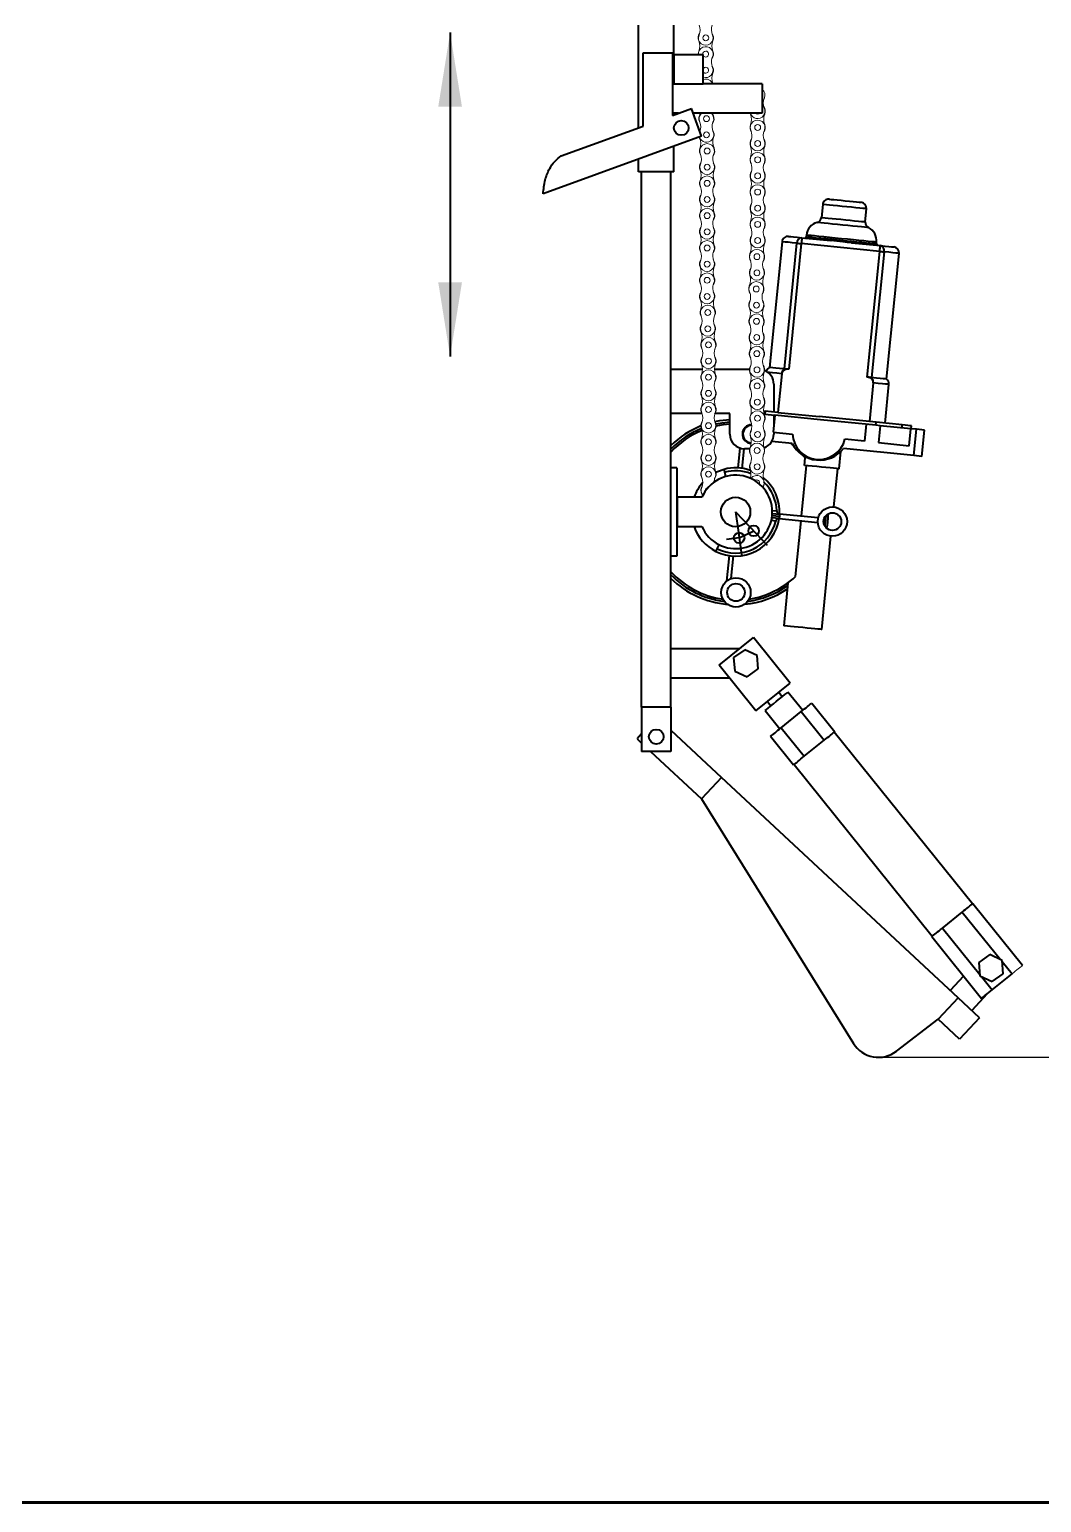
# Model space of a CAD drawing. Header units: millimetres. Extents: x 1065 to 3947, y -2666 to -625.
# Drawn here: x 1678 to 1990.6, y -2665.6 to -2210.7 of the extents above; entities that cross this region are included whole.
import ezdxf

# ---------------------------------------------------------------- set-up
doc = ezdxf.new("R2010")
doc.units = ezdxf.units.MM
doc.header["$PDSIZE"] = -1
doc.linetypes.add('CENTERX2', pattern=[20.32, 12.7, -2.54, 2.54, -2.54])
doc.layers.add('net dam', color=7, linetype='Continuous', lineweight=35)
doc.styles.get("Standard").update_dxf_attribs({"font": 'times_0.ttf'})
doc.dimstyles.new('ISO-25', dxfattribs={"dimtxt": 2.5, "dimasz": 2.5, "dimexe": 1.25, "dimexo": 0.625, "dimtad": 1, "dimtxsty": 'Standard', "dimcen": 2.5, "dimadec": 0, "dimazin": 0, "dimtfac": 1, "dimtmove": 0, "dimatfit": 3, "dimfxl": 1, "dimarcsym": 0})

# ---------------------------------------------------------------- blocks, each defined once
blk = doc.blocks.new('*D18')
at = {"color": 0, "lineweight": -2}
for p, q in [((1961.18, -1978.52), (2162.52, -1978.52)), ((2161.52, -1981.82), (2161.52, -2250)), ((2161.52, -2524.78), (2161.52, -2256.61)), ((1940.51, -2528.08), (2162.52, -2528.08))]:
    blk.add_line(p, q, dxfattribs=at)
at = {"color": 0}
for points in [[(2160.97, -1981.82), (2162.07, -1981.82), (2161.52, -1978.52)], [(2160.97, -2524.78), (2162.07, -2524.78), (2161.52, -2528.08)]]:
    blk.add_solid(points, dxfattribs=at)
at = {"layer": 'Defpoints', "color": 0}
for p in [(1960.18, -1978.52), (1939.51, -2528.08), (2161.52, -2528.08)]:
    blk.add_point(p, dxfattribs=at)
at = {"color": 0, "lineweight": 15, "insert": (2161.52, -2253.3), "char_height": 3.5, "attachment_point": 5}
blk.add_mtext('1514', dxfattribs=at)

msp = doc.modelspace()

# ---------------------------------------------------------------- linework, layer by layer
at = {"color": 7, "linetype": 'Continuous', "lineweight": 40}
for p, q in [((1866.1865, -2241.0207), (1866.1865, -2209.2975)), ((1877.0765, -2218.3725), (1877.0765, -2209.2975)), ((1807.9577, -2211.6415), (1807.9577, -2311.6415)), ((1867.5477, -2240.5252), (1867.5477, -2217.8377)), ((1867.5477, -2217.8377), (1876.6227, -2217.8377)), ((1876.6227, -2217.8377), (1876.6227, -2237.2222)), ((1877.0765, -2218.3725), (1877.0765, -2227.4475)), ((1877.0765, -2218.3725), (1886.1515, -2218.3725)), ((1886.1515, -2227.4475), (1886.1515, -2218.3725)), ((1877.0765, -2227.4475), (1886.1515, -2227.4475)), ((1904.3015, -2227.4475), (1886.1515, -2227.4475)), ((1904.3015, -2227.4475), (1904.3015, -2236.5225)), ((1876.6227, -2237.2222), (1882.5428, -2235.0674)), ((1878.5452, -2236.5225), (1877.0765, -2236.5225)), ((1877.0765, -2237.057), (1877.0765, -2236.5225)), ((1885.6466, -2243.5951), (1882.5428, -2235.0674)), ((1904.3015, -2236.5225), (1883.0724, -2236.5225)), ((1842.2829, -2249.7208), (1867.5477, -2240.5252)), ((1885.6466, -2243.5951), (1836.6927, -2261.4129)), ((1877.0765, -2254.6725), (1877.0765, -2246.7144)), ((1866.1865, -2254.6725), (1866.1865, -2250.6781)), ((1877.0765, -2254.6725), (1866.1865, -2254.6725)), ((1867.094, -2420.0194), (1867.094, -2254.6725)), ((1876.169, -2420.0194), (1876.169, -2254.6725)), ((1923.0358, -2264.6839), (1922.6368, -2268.6903)), ((1936.1823, -2270.0394), (1936.5813, -2266.033)), ((1917.9851, -2274.1898), (1917.9379, -2274.664)), ((1910.4887, -2276.202), (1906.6212, -2315.0324)), ((1911.2202, -2315.4905), (1915.0878, -2276.6601)), ((1916.4339, -2276.7942), (1912.5664, -2315.6246)), ((1940.6648, -2279.2076), (1916.4339, -2276.7942)), ((1916.6138, -2274.9881), (1925.5686, -2275.88)), ((1931.8899, -2276.5096), (1940.8447, -2277.4015)), ((1936.7973, -2318.038), (1940.6648, -2279.2076)), ((1942.011, -2279.3417), (1938.1434, -2318.172)), ((1939.6106, -2276.8226), (1939.6578, -2276.3485)), ((1942.7425, -2318.6301), (1946.61, -2279.7998)), ((1885.8834, -2315.6569), (1876.169, -2315.6569)), ((1900.3936, -2315.6569), (1889.6354, -2315.6569)), ((1907.9315, -2320.1944), (1907.9315, -2328.8428)), ((1910.3914, -2316.9875), (1909.198, -2328.9689)), ((1938.6607, -2319.8032), (1937.4674, -2331.7846)), ((1942.2964, -2332.2656), (1943.4897, -2320.2842)), ((1885.7434, -2329.2694), (1876.169, -2329.2694)), ((1894.319, -2329.2694), (1889.7754, -2329.2694)), ((1894.319, -2335.6219), (1894.319, -2329.2694)), ((1905.2723, -2328.5779), (1905.1823, -2329.4809)), ((1905.1823, -2329.4809), (1908.2377, -2329.7853)), ((1909.1972, -2328.9689), (1905.2723, -2328.5779)), ((1909.198, -2328.9689), (1921.9784, -2330.2418)), ((1908.2377, -2329.7853), (1907.7155, -2335.0284)), ((1907.9315, -2329.7547), (1907.9315, -2332.8595)), ((1922.34, -2331.1898), (1908.2377, -2329.7853)), ((1939.5875, -2331.9957), (1921.9784, -2330.2418)), ((1939.4976, -2332.8988), (1922.34, -2331.1898)), ((1936.4423, -2332.5945), (1935.92, -2337.8376)), ((1939.4976, -2332.8988), (1939.5875, -2331.9957)), ((1940.8373, -2333.0322), (1939.4976, -2332.8988)), ((1947.6264, -2332.7964), (1939.5875, -2331.9957)), ((1940.8373, -2333.0322), (1940.3151, -2338.2753)), ((1950.2209, -2333.9668), (1940.8373, -2333.0322)), ((1947.5365, -2333.6995), (1947.6264, -2332.7964)), ((1949.6986, -2339.2099), (1950.2209, -2333.9668)), ((1950.3337, -2333.9781), (1950.4236, -2333.075)), ((1951.9619, -2334.1402), (1950.3337, -2333.9781)), ((1913.5912, -2338.5264), (1907.3173, -2337.9015)), ((1907.7155, -2335.0284), (1913.7305, -2335.6275)), ((1907.9315, -2335.0499), (1907.9315, -2335.6219)), ((1935.92, -2337.8376), (1929.905, -2337.2385)), ((1940.3151, -2338.2753), (1949.6986, -2339.2099)), ((1951.1524, -2342.2675), (1951.9619, -2334.1402)), ((1951.203, -2342.2726), (1952.0125, -2334.1453)), ((1952.0125, -2334.1453), (1951.9619, -2334.1402)), ((1954.4656, -2334.3896), (1952.0125, -2334.1453)), ((1953.6561, -2342.5169), (1954.4656, -2334.3896)), ((1897.4172, -2339.9251), (1896.8042, -2346.0795)), ((1898.1587, -2346.2144), (1898.7619, -2340.1584)), ((1900.4759, -2340.1594), (1898.8565, -2340.1594)), ((1917.3797, -2345.2876), (1917.6129, -2342.9465)), ((1928.1249, -2346.3579), (1928.6588, -2340.9973)), ((1951.1524, -2342.2675), (1929.4698, -2340.1079)), ((1951.203, -2342.2726), (1951.1524, -2342.2675)), ((1953.6561, -2342.5169), (1951.203, -2342.2726)), ((1877.984, -2346.0629), (1876.169, -2346.0629)), ((1877.984, -2346.0629), (1877.984, -2373.288)), ((1892.7945, -2347.4172), (1892.5559, -2346.5416)), ((1893.1523, -2348.7306), (1892.7945, -2347.4172)), ((1916.4929, -2361.0193), (1918.0531, -2345.3547)), ((1926.4954, -2358.1395), (1927.6734, -2346.3129)), ((1885.7373, -2355.138), (1878.1351, -2355.138)), ((1878.1351, -2355.138), (1878.1351, -2364.213)), ((1907.4219, -2360.7998), (1909.6795, -2361.0246)), ((1907.469, -2360.1204), (1909.73, -2360.3457)), ((1921.6491, -2361.5328), (1909.73, -2360.3457)), ((1878.1351, -2364.213), (1885.7373, -2364.213)), ((1909.5951, -2361.7002), (1907.3341, -2361.475)), ((1909.5951, -2361.7002), (1921.5142, -2362.8873)), ((1914.6377, -2379.6458), (1916.358, -2362.3738)), ((1890.4422, -2371.0342), (1891.052, -2369.8172)), ((1922.7265, -2395.9796), (1925.596, -2367.1699)), ((1877.984, -2373.288), (1876.169, -2373.288)), ((1890.0356, -2371.8455), (1890.4422, -2371.0342)), ((1894.1093, -2373.1366), (1893.3183, -2381.0775)), ((1894.7687, -2380.2504), (1895.4638, -2373.2715)), ((1912.3051, -2381.5774), (1910.9871, -2394.8104)), ((1876.169, -2401.8694), (1897.3655, -2401.8694)), ((1891.0335, -2406.9594), (1901.6431, -2398.4308)), ((1898.9614, -2402.2309), (1895.5252, -2404.6313)), ((1902.7583, -2404.0065), (1898.9614, -2402.2309)), ((1913.0146, -2412.5769), (1901.6431, -2398.4308)), ((1895.5252, -2404.6313), (1895.8859, -2408.8073)), ((1903.119, -2408.1825), (1902.7583, -2404.0065)), ((1876.169, -2410.9444), (1894.2369, -2410.9444)), ((1902.405, -2421.1055), (1891.0335, -2406.9594)), ((1895.8859, -2408.8073), (1899.6828, -2410.5829)), ((1899.6828, -2410.5829), (1903.119, -2408.1825)), ((1902.405, -2421.1055), (1913.0146, -2412.5769)), ((1910.5466, -2416.7491), (1909.478, -2415.4198)), ((1916.8634, -2420.9861), (1912.3148, -2415.3276)), ((1876.169, -2420.0194), (1867.094, -2420.0194)), ((1867.094, -2420.0194), (1867.094, -2433.6319)), ((1876.169, -2420.0194), (1876.169, -2433.6319)), ((1905.9415, -2418.2626), (1907.01, -2419.5919)), ((1919.6926, -2418.7118), (1926.7998, -2427.5531)), ((1905.2418, -2421.0133), (1909.7903, -2426.6718)), ((1910.2438, -2426.3072), (1916.4099, -2421.3505)), ((1916.4099, -2421.3505), (1923.5171, -2430.1919)), ((1867.094, -2428.2537), (1865.6898, -2429.7615)), ((1876.169, -2427.1196), (1891.7981, -2441.6743)), ((1906.9611, -2428.9461), (1914.0683, -2437.7874)), ((1910.2438, -2426.3072), (1917.3509, -2435.1486)), ((1969.2659, -2480.7432), (1926.623, -2427.6952)), ((1865.6898, -2429.7615), (1867.094, -2431.0692)), ((1876.169, -2433.6319), (1867.094, -2433.6319)), ((1869.8459, -2433.6319), (1885.6134, -2448.3156)), ((1917.3509, -2435.1486), (1923.5171, -2430.1919)), ((1914.2451, -2437.6452), (1956.888, -2490.6932)), ((1891.7981, -2441.6743), (1885.6134, -2448.3156)), ((1964.8512, -2509.7058), (1891.7981, -2441.6743)), ((1885.6134, -2448.3156), (1932.5535, -2523.8286)), ((1959.9938, -2488.1966), (1966.16, -2483.2399)), ((1966.16, -2483.2399), (1977.9877, -2497.9536)), ((1969.4427, -2480.6011), (1984.7941, -2499.6983)), ((1959.9938, -2488.1966), (1971.5458, -2502.5672)), ((1956.7112, -2490.8354), (1972.0626, -2509.9326)), ((1974.6562, -2496.3956), (1971.22, -2498.796)), ((1978.4531, -2498.1713), (1974.6562, -2496.3956)), ((1971.22, -2498.796), (1971.5807, -2502.972)), ((1975.3453, -2507.2939), (1981.5114, -2502.3372)), ((1975.3776, -2504.7477), (1978.8138, -2502.3473)), ((1978.8138, -2502.3473), (1978.4531, -2498.1713)), ((1978.4881, -2498.5761), (1981.5114, -2502.3372)), ((1966.5201, -2503.0377), (1962.4193, -2507.4411)), ((1971.5807, -2502.972), (1975.3776, -2504.7477)), ((1972.0461, -2503.1897), (1975.3453, -2507.2939)), ((1964.8512, -2509.7058), (1958.6665, -2516.347)), ((1971.4924, -2515.8905), (1964.8512, -2509.7058)), ((1973.8016, -2508.5348), (1969.0605, -2513.6258)), ((1971.4924, -2515.8905), (1965.3077, -2522.5317)), ((1945.7875, -2526.2356), (1958.6665, -2516.347)), ((1965.3077, -2522.5317), (1958.6665, -2516.347))]:
    msp.add_line(p, q, dxfattribs=at)
at = {"color": 7, "linetype": 'Continuous', "lineweight": 20}
for p, q in [((1889.1462, -2227.4475), (1889.1104, -2227.3532)), ((1900.7544, -2236.8006), (1900.6618, -2236.5225)), ((1885.2167, -2241.8268), (1885.0803, -2242.0393)), ((1884.8699, -2243.8778), (1884.9824, -2244.1791))]:
    msp.add_line(p, q, dxfattribs=at)
at = {"color": 7, "linetype": 'CENTERX2', "lineweight": 40}
for p, q in [((1896.134, -2359.6754), (1897.0019, -2366.0665)), ((1896.134, -2359.6754), (1900.5927, -2364.3358)), ((1897.2217, -2367.6852), (1901.722, -2365.5161)), ((1900.5927, -2364.3358), (1905.9355, -2369.9202)), ((1897.2217, -2367.6852), (1893.3543, -2368.2103)), ((1897.0019, -2366.0665), (1897.9265, -2372.8752))]:
    msp.add_line(p, q, dxfattribs=at)
at = {"color": 8, "linetype": 'Continuous', "lineweight": 40}
for p, q in [((1907.4681, -2359.2083), (1908.8347, -2359.3445)), ((1908.5199, -2362.5051), (1907.1533, -2362.369))]:
    msp.add_line(p, q, dxfattribs=at)
at = {"color": 7, "linetype": 'Continuous', "lineweight": 20, "flags": 128}
for points in [[(1884.7342, -2217.3707), (1884.5629, -2218.2709), (1884.5658, -2218.3725)], [(1886.4731, -2227.4475), (1886.575, -2227.3976), (1886.9223, -2227.3285)], [(1886.9223, -2227.3285), (1887.2696, -2227.3976), (1887.3715, -2227.4475)], [(1889.2808, -2237.2403), (1889.1285, -2236.8563), (1889.0292, -2236.5225)], [(1905.1823, -2329.4809), (1905.0062, -2329.4634), (1904.9287, -2329.4557)], [(1902.065, -2350.0057), (1902.2682, -2349.8765), (1902.6125, -2349.7935)], [(1904.5871, -2352.1107), (1904.605, -2352.0277), (1904.7101, -2351.6485)], [(1885.7313, -2354.2056), (1885.9252, -2354.5704), (1885.9629, -2354.6526)], [(1981.5114, -2502.3372), (1982.0322, -2501.9185), (1982.5278, -2501.5202), (1982.9947, -2501.1448), (1983.4298, -2500.7951), (1983.8299, -2500.4734), (1984.1923, -2500.1821), (1984.5145, -2499.9231), (1984.7941, -2499.6983)]]:
    msp.add_lwpolyline(points, dxfattribs=at)
at = {"color": 8, "linetype": 'Continuous', "lineweight": 40, "flags": 128}
for points in [[(1936.5813, -2266.033), (1936.4921, -2266.0241), (1936.1003, -2265.9851), (1935.4143, -2265.9168), (1934.4662, -2265.8224), (1933.3003, -2265.7062), (1931.9711, -2265.5738), (1930.5408, -2265.4314), (1929.0763, -2265.2855), (1927.646, -2265.1431), (1926.3169, -2265.0107), (1925.151, -2264.8945), (1924.2029, -2264.8001), (1923.5169, -2264.7318), (1923.1251, -2264.6928), (1923.0358, -2264.6839)], [(1929.2415, -2271.0518), (1927.6445, -2270.8927), (1926.1128, -2270.7401), (1924.7092, -2270.6004), (1923.4912, -2270.4791), (1922.5086, -2270.3812), (1921.8016, -2270.3108), (1921.3992, -2270.2707), (1921.3077, -2270.2616)], [(1922.6368, -2268.6903), (1922.726, -2268.6992), (1923.1178, -2268.7382), (1923.8038, -2268.8065), (1924.7519, -2268.9009), (1925.9178, -2269.017), (1927.247, -2269.1494), (1928.6773, -2269.2919), (1930.1418, -2269.4378), (1931.5721, -2269.5802), (1932.9013, -2269.7126), (1934.0671, -2269.8287), (1935.0153, -2269.9232), (1935.7013, -2269.9915), (1936.0931, -2270.0305), (1936.1823, -2270.0394)], [(1917.9379, -2274.664), (1917.9777, -2274.668), (1918.2949, -2274.6995), (1918.9198, -2274.7618), (1919.8343, -2274.8529), (1921.0113, -2274.9701), (1922.4164, -2275.1101), (1924.0082, -2275.2686), (1925.74, -2275.4411)], [(1939.6578, -2276.3485), (1939.4932, -2276.3321), (1939.0043, -2276.2834), (1938.206, -2276.2039), (1937.1226, -2276.096), (1935.787, -2275.9629), (1934.2397, -2275.8088), (1932.5277, -2275.6383), (1930.7032, -2275.4566), (1928.8215, -2275.2692), (1926.9397, -2275.0818), (1925.1152, -2274.9), (1923.4033, -2274.7295), (1921.856, -2274.5754), (1920.5203, -2274.4424), (1919.4369, -2274.3345), (1918.6386, -2274.2549), (1918.1497, -2274.2063), (1917.9851, -2274.1898), (1917.9851, -2274.1898)], [(1937.1753, -2271.842), (1937.0838, -2271.8329), (1936.6814, -2271.7928), (1935.9745, -2271.7224), (1934.9919, -2271.6245), (1933.7738, -2271.5032), (1932.3703, -2271.3634), (1930.8386, -2271.2109), (1929.2415, -2271.0518)], [(1915.0878, -2276.6601), (1913.6133, -2276.5133), (1912.4013, -2276.3925), (1911.4732, -2276.3001), (1910.8452, -2276.2375), (1910.5285, -2276.206), (1910.4887, -2276.202)], [(1931.8084, -2276.0455), (1933.5403, -2276.218), (1935.1321, -2276.3766), (1936.5372, -2276.5165), (1937.7142, -2276.6337), (1938.6286, -2276.7248), (1939.2536, -2276.7871), (1939.5708, -2276.8186), (1939.6106, -2276.8226)], [(1946.61, -2279.7998), (1946.5703, -2279.7958), (1946.2535, -2279.7642), (1945.6256, -2279.7017), (1944.6974, -2279.6093), (1943.4855, -2279.4885), (1942.011, -2279.3417)], [(1910.3914, -2316.9875), (1908.8431, -2316.8333), (1907.5706, -2316.7066), (1906.596, -2316.6095), (1906.1124, -2316.5614)], [(1943.4897, -2320.2842), (1943.448, -2320.28), (1943.1154, -2320.2469), (1942.456, -2320.1812), (1941.4815, -2320.0842), (1940.2089, -2319.9574), (1938.6607, -2319.8032)]]:
    msp.add_lwpolyline(points, dxfattribs=at)
at = {"color": 7, "linetype": 'Continuous', "lineweight": 40, "flags": 128}
for points in [[(1925.0218, -2263.0577), (1925.191, -2263.0746), (1925.6872, -2263.124), (1926.4765, -2263.2026), (1927.5051, -2263.305), (1928.703, -2263.4243), (1929.9885, -2263.5524), (1931.2739, -2263.6804), (1932.4718, -2263.7997), (1933.5004, -2263.9022), (1934.2897, -2263.9808), (1934.7859, -2264.0302), (1934.9551, -2264.0471)], [(1912.4747, -2274.5759), (1912.6475, -2274.5931), (1913.1622, -2274.6443), (1914.008, -2274.7286), (1915.1667, -2274.844), (1916.6138, -2274.9881)], [(1915.0878, -2276.6601), (1915.2216, -2276.6734), (1915.3687, -2276.6881), (1915.5277, -2276.7039), (1915.6966, -2276.7207), (1915.8737, -2276.7384), (1916.057, -2276.7566), (1916.2444, -2276.7753), (1916.4339, -2276.7942)], [(1916.6138, -2274.9881), (1916.6104, -2275.0228), (1916.6001, -2275.1256), (1916.5835, -2275.2925), (1916.5611, -2275.5171), (1916.5339, -2275.7908), (1916.5028, -2276.103), (1916.469, -2276.4419), (1916.4339, -2276.7942)], [(1925.5686, -2275.88), (1925.5942, -2275.8738), (1925.6205, -2275.8505), (1925.6465, -2275.8109), (1925.6712, -2275.7567), (1925.6938, -2275.6898), (1925.7132, -2275.6129), (1925.7289, -2275.529), (1925.74, -2275.4411)], [(1931.8084, -2276.0455), (1931.8021, -2276.1339), (1931.8008, -2276.2193), (1931.8047, -2276.2985), (1931.8137, -2276.3685), (1931.8272, -2276.4265), (1931.8449, -2276.4704), (1931.8661, -2276.4985), (1931.8899, -2276.5096)], [(1940.6648, -2279.2076), (1940.6999, -2278.8553), (1940.7337, -2278.5165), (1940.7648, -2278.2042), (1940.792, -2277.9305), (1940.8144, -2277.7059), (1940.831, -2277.539), (1940.8412, -2277.4362), (1940.8447, -2277.4015)], [(1940.6648, -2279.2076), (1940.8544, -2279.2265), (1941.0418, -2279.2452), (1941.2251, -2279.2634), (1941.4021, -2279.281), (1941.5711, -2279.2979), (1941.73, -2279.3137), (1941.8772, -2279.3284), (1942.011, -2279.3417)], [(1940.8447, -2277.4015), (1942.2918, -2277.5457), (1943.4506, -2277.6611), (1944.2963, -2277.7453), (1944.811, -2277.7966), (1944.9839, -2277.8138)], [(1911.2202, -2315.4905), (1909.7457, -2315.3436), (1908.5338, -2315.2229), (1907.6056, -2315.1305), (1906.9777, -2315.0679), (1906.6609, -2315.0364), (1906.6212, -2315.0324)], [(1912.5664, -2315.6246), (1912.3769, -2315.6057), (1912.1894, -2315.587), (1912.0062, -2315.5687), (1911.8291, -2315.5511), (1911.6601, -2315.5343), (1911.5012, -2315.5185), (1911.354, -2315.5038), (1911.2202, -2315.4905)], [(1938.1434, -2318.172), (1938.0096, -2318.1587), (1937.8625, -2318.1441), (1937.7035, -2318.1282), (1937.5346, -2318.1114), (1937.3575, -2318.0938), (1937.1742, -2318.0755), (1936.9868, -2318.0569), (1936.7973, -2318.038)], [(1942.7425, -2318.6301), (1942.7027, -2318.6262), (1942.386, -2318.5946), (1941.758, -2318.5321), (1940.8299, -2318.4396), (1939.6179, -2318.3189), (1938.1434, -2318.172)], [(1904.7517, -2328.5261), (1904.7706, -2328.528), (1904.9267, -2328.5435), (1905.0961, -2328.5604), (1905.2723, -2328.5779)], [(1889.7372, -2331.748), (1891.3003, -2331.4354), (1894.319, -2331.0823)], [(1890.0535, -2332.4832), (1891.9482, -2332.1278), (1894.319, -2331.8708)], [(1890.1172, -2333.1237), (1892.4278, -2332.7039), (1894.319, -2332.511)], [(1950.4236, -2333.075), (1950.3283, -2333.0656), (1949.9666, -2333.0295), (1949.3622, -2332.9693), (1948.5617, -2332.8896), (1947.6264, -2332.7964)], [(1892.5559, -2346.5416), (1890.5, -2347.2836), (1889.9781, -2347.5344)], [(1928.1249, -2346.3579), (1928.1064, -2346.356), (1927.8362, -2346.3292), (1927.2566, -2346.2714), (1926.3973, -2346.1858), (1925.3024, -2346.0768), (1924.0281, -2345.9498), (1922.6397, -2345.8116), (1921.2083, -2345.669), (1919.8076, -2345.5295), (1918.5092, -2345.4001), (1917.3797, -2345.2876)], [(1923.9713, -2360.8915), (1923.8044, -2362.9526), (1923.6642, -2363.974)], [(1916.8568, -2395.395), (1915.5031, -2395.2602), (1914.2225, -2395.1326), (1913.0838, -2395.0193), (1912.1486, -2394.9261), (1911.4671, -2394.8582), (1911.0762, -2394.8193), (1910.9871, -2394.8104)], [(1922.7265, -2395.9796), (1922.6373, -2395.9708), (1922.2464, -2395.9318), (1921.565, -2395.864), (1920.6298, -2395.7708), (1919.4911, -2395.6574), (1918.2104, -2395.5299), (1916.8568, -2395.395)], [(1908.7783, -2418.1705), (1909.7324, -2417.4034), (1910.6158, -2416.6933), (1911.3629, -2416.0928), (1911.9183, -2415.6463), (1912.2409, -2415.387), (1912.3148, -2415.3276)], [(1905.2418, -2421.0133), (1905.3157, -2420.9538), (1905.6383, -2420.6946), (1906.1937, -2420.2481), (1906.9408, -2419.6476), (1907.8242, -2418.9375), (1908.7783, -2418.1705)], [(1916.4099, -2421.3505), (1916.9307, -2420.932), (1917.4263, -2420.5336), (1917.8932, -2420.1582), (1918.3283, -2419.8085), (1918.7284, -2419.4868), (1919.0908, -2419.1955), (1919.413, -2418.9366), (1919.6926, -2418.7118)], [(1906.9611, -2428.9461), (1907.2408, -2428.7213), (1907.5629, -2428.4623), (1907.9253, -2428.171), (1908.3255, -2427.8493), (1908.7605, -2427.4996), (1909.2275, -2427.1242), (1909.7231, -2426.7259), (1910.2438, -2426.3072)], [(1923.5171, -2430.1919), (1924.0379, -2429.7733), (1924.5334, -2429.3749), (1925.0004, -2428.9996), (1925.4354, -2428.6498), (1925.8356, -2428.3282), (1926.198, -2428.0369), (1926.5201, -2427.7779), (1926.7998, -2427.5531)], [(1914.0683, -2437.7874), (1914.3479, -2437.5626), (1914.6701, -2437.3036), (1915.0325, -2437.0123), (1915.4326, -2436.6906), (1915.8677, -2436.3409), (1916.3346, -2435.9656), (1916.8302, -2435.5672), (1917.3509, -2435.1486)], [(1966.16, -2483.2399), (1966.6808, -2482.8213), (1967.1763, -2482.4229), (1967.6433, -2482.0475), (1968.0783, -2481.6978), (1968.4785, -2481.3762), (1968.8409, -2481.0848), (1969.163, -2480.8259), (1969.4427, -2480.6011)], [(1956.7112, -2490.8354), (1956.9908, -2490.6106), (1957.313, -2490.3516), (1957.6754, -2490.0603), (1958.0755, -2489.7386), (1958.5106, -2489.3889), (1958.9775, -2489.0135), (1959.4731, -2488.6152), (1959.9938, -2488.1966)], [(1972.0626, -2509.9326), (1972.3423, -2509.7078), (1972.6644, -2509.4488), (1973.0268, -2509.1576), (1973.427, -2508.8359), (1973.862, -2508.4862), (1974.329, -2508.1108), (1974.8245, -2507.7124), (1975.3453, -2507.2939)]]:
    msp.add_lwpolyline(points, dxfattribs=at)
at = {"color": 7, "linetype": 'Continuous', "lineweight": 20}
for centre in [(1886.9223, -2213.2622), (1887.1316, -2238.2141), (1887.1316, -2243.2053), (1902.9425, -2240.909), (1887.3408, -2248.1922), (1902.9425, -2245.9003), (1902.9425, -2250.8915), (1887.3408, -2253.1834), (1902.9425, -2255.8828), (1887.3408, -2258.1747), (1902.9425, -2260.874), (1887.3408, -2263.1659), (1902.9425, -2265.8653), (1887.3408, -2268.1572), (1902.9425, -2270.8565), (1887.3408, -2273.1484), (1887.3408, -2278.1397), (1902.9425, -2275.8478), (1887.3408, -2283.1309), (1902.7332, -2280.8346), (1887.3408, -2288.1222), (1902.7332, -2285.8259), (1887.3408, -2293.1134), (1902.524, -2290.8127), (1887.5501, -2298.1003), (1902.5693, -2295.8038), (1887.5501, -2303.0916), (1902.6146, -2300.7948), (1902.6599, -2305.7859), (1887.7594, -2308.0784), (1902.7052, -2310.7769), (1887.7594, -2313.0697), (1902.7505, -2315.7679), (1887.7594, -2318.0609), (1902.7958, -2320.759), (1887.7594, -2323.0522), (1902.8411, -2325.75), (1887.7594, -2328.0434), (1887.7594, -2333.0347), (1902.8864, -2330.7411), (1887.7594, -2338.0259), (1902.9317, -2335.7321), (1887.7594, -2343.0172), (1902.7677, -2340.7207), (1887.7594, -2348.0084), (1902.813, -2345.7117)]:
    msp.add_circle(centre, 0.9075, dxfattribs=at)
at = {"color": 7, "linetype": 'Continuous', "lineweight": 40}
for centre, radius in [((1879.3452, -2241.06), 2.2687), ((1896.134, -2359.6754), 4.5516), ((1926.0457, -2362.6547), 4.5375), ((1926.0457, -2362.6547), 2.7225), ((1901.722, -2365.5161), 1.6335), ((1897.2217, -2367.6852), 1.6335), ((1896.2531, -2384.5382), 4.5375), ((1896.2531, -2384.5382), 2.7225), ((1871.6315, -2429.0944), 2.2687)]:
    msp.add_circle(centre, radius, dxfattribs=at)
at = {"color": 7, "linetype": 'Continuous', "lineweight": 20}
for centre, radius, start, end in [((1881.02, -2210.7545), 4.1442, 336.98112, 20.524828), ((1892.8247, -2210.7545), 4.1442, 159.475172, 203.01888), ((1886.9223, -2213.2622), 2.3595, 144.250601, 201.971766), ((1886.9223, -2213.2622), 2.2687, 156.98112, 23.01888), ((1880.7366, -2215.7579), 4.3106, 338.028234, 21.971766), ((1893.108, -2215.7579), 4.3106, 158.028234, 201.971766), ((1886.9223, -2213.2622), 2.3595, 338.028234, 35.749399), ((1886.9223, -2218.2535), 2.2687, 332.984782, 183.006268), ((1886.9223, -2218.2535), 0.9075, 90, 187.533914), ((1886.9223, -2218.2535), 0.9075, 211.854964, 90), ((1892.8247, -2220.737), 4.1442, 159.475172, 203.01888), ((1886.9223, -2218.2535), 2.3595, 323.801119, 21.971766), ((1886.9223, -2223.2447), 0.9075, 211.854964, 90), ((1886.9223, -2223.2447), 0.9075, 90, 148.145036), ((1886.9223, -2223.2447), 2.2687, 250.138069, 23.01888), ((1893.108, -2225.7404), 4.3106, 158.028234, 201.971766), ((1886.9223, -2223.2447), 2.3595, 338.028234, 35.749399), ((1886.9223, -2228.236), 2.2688, 20.337828, 109.861931), ((1902.9425, -2230.9265), 2.2688, 336.98112, 53.200932), ((1908.8448, -2233.4342), 4.1442, 156.98112, 200.524828), ((1887.1316, -2238.2141), 2.3595, 160.431153, 216.198881), ((1887.1316, -2238.2141), 2.2688, 131.787592, 207.015218), ((1880.8467, -2235.98), 4.3106, 340.431153, 352.770573), ((1887.1316, -2238.2141), 2.2688, 332.984782, 48.212408), ((1887.1316, -2238.2141), 2.3595, 323.801119, 24.374685), ((1896.7568, -2238.4134), 4.3106, 338.028234, 21.971766), ((1902.9425, -2235.9178), 2.2688, 195.458415, 27.015218), ((1902.9425, -2235.9178), 0.9075, 221.785769, 270), ((1902.9425, -2235.9178), 0.9075, 270, 318.214231), ((1909.1281, -2238.4134), 4.3106, 158.028234, 201.971766), ((1902.9425, -2235.9178), 2.3595, 338.028234, 36.198881), ((1887.1316, -2243.2053), 2.2687, 196.422234, 23.01888), ((1881.2292, -2240.6976), 4.1442, 339.685868, 20.524828), ((1893.0339, -2240.6976), 4.1442, 159.475172, 203.01888), ((1887.1316, -2243.2053), 2.3595, 340.431153, 35.749399), ((1902.9425, -2240.909), 2.3595, 158.028234, 215.749399), ((1902.9425, -2240.909), 2.2687, 336.98112, 203.01888), ((1897.0401, -2243.4167), 4.1442, 339.475172, 23.01888), ((1908.8448, -2243.4167), 4.1442, 156.98112, 200.524828), ((1902.9425, -2240.909), 2.3595, 324.250601, 21.971766), ((1887.3408, -2248.1922), 2.3595, 160.431153, 216.198881), ((1881.056, -2245.9581), 4.3106, 340.431153, 24.374685), ((1887.3408, -2248.1922), 2.2688, 332.984782, 207.015218), ((1893.4164, -2245.4394), 4.3106, 160.431153, 204.374685), ((1887.3408, -2248.1922), 2.3595, 323.801118, 24.374685), ((1902.9425, -2245.9003), 2.3595, 143.801119, 201.971766), ((1902.9425, -2245.9003), 2.2688, 152.984782, 27.015218), ((1896.7568, -2248.3959), 4.3106, 338.028234, 21.971766), ((1909.1281, -2248.3959), 4.3106, 158.028234, 201.971766), ((1902.9425, -2245.9003), 2.3595, 338.028234, 36.198882), ((1887.3408, -2253.1834), 2.3595, 144.250601, 201.971766), ((1881.4385, -2250.6758), 4.1442, 336.98112, 20.524828), ((1893.2432, -2250.6758), 4.1442, 159.475172, 203.01888), ((1887.3408, -2253.1834), 2.3595, 338.028234, 35.749399), ((1902.9425, -2250.8915), 2.3595, 158.028234, 215.749399), ((1902.9425, -2250.8915), 2.2687, 336.98112, 203.01888), ((1897.0401, -2253.3992), 4.1442, 339.475172, 23.01888), ((1908.8448, -2253.3992), 4.1442, 156.98112, 200.524828), ((1902.9425, -2250.8915), 2.3595, 324.250601, 21.971766), ((1887.3408, -2253.1834), 2.2687, 156.98112, 23.01888), ((1887.3408, -2258.1747), 2.2688, 332.984782, 207.015218), ((1881.1552, -2255.6791), 4.3106, 338.028234, 21.971766), ((1893.5265, -2255.6791), 4.3106, 158.028234, 201.971766), ((1902.9425, -2255.8828), 2.3595, 143.801119, 201.971766), ((1902.9425, -2255.8828), 2.2688, 152.984782, 27.015218), ((1902.9425, -2255.8828), 2.3595, 338.028234, 36.198881), ((1887.3408, -2258.1747), 2.3595, 158.028234, 216.198881), ((1881.4385, -2260.6583), 4.1442, 336.98112, 20.524828), ((1893.2432, -2260.6583), 4.1442, 159.475172, 203.01888), ((1887.3408, -2258.1747), 2.3595, 323.801119, 21.971766), ((1902.9425, -2260.874), 2.3595, 158.028234, 215.749399), ((1902.9425, -2260.874), 2.2687, 336.98112, 203.01888), ((1896.7568, -2258.3784), 4.3106, 338.028234, 21.971766), ((1909.1281, -2258.3784), 4.3106, 158.028234, 201.971766), ((1902.9425, -2260.874), 2.3595, 324.250601, 21.971766), ((1887.3408, -2263.1659), 2.3595, 144.250601, 201.971766), ((1887.3408, -2263.1659), 2.2687, 156.98112, 23.01888), ((1881.1552, -2265.6616), 4.3106, 338.028234, 21.971766), ((1893.5265, -2265.6616), 4.3106, 158.028234, 201.971766), ((1887.3408, -2263.1659), 2.3595, 338.028234, 35.749399), ((1902.9425, -2265.8653), 2.3595, 143.801119, 201.971766), ((1902.9425, -2265.8653), 2.2688, 152.984782, 27.015218), ((1897.0401, -2263.3817), 4.1442, 339.475172, 23.01888), ((1908.8448, -2263.3817), 4.1442, 156.98112, 200.524828), ((1902.9425, -2265.8653), 2.3595, 338.028234, 36.198881), ((1887.3408, -2268.1572), 2.3595, 158.028234, 216.198882), ((1887.3408, -2268.1572), 2.2688, 332.984782, 207.015218), ((1881.4385, -2270.6408), 4.1442, 336.98112, 20.524828), ((1893.2432, -2270.6408), 4.1442, 159.475172, 203.01888), ((1887.3408, -2268.1572), 2.3595, 323.801119, 21.971766), ((1902.9425, -2270.8565), 2.3595, 158.028234, 215.749399), ((1902.9425, -2270.8565), 2.2687, 336.98112, 203.01888), ((1896.7568, -2268.3609), 4.3106, 338.028234, 21.971766), ((1909.1281, -2268.3609), 4.3106, 158.028234, 201.971766), ((1902.9425, -2270.8565), 2.3595, 324.250601, 21.971766), ((1887.3408, -2273.1484), 2.3595, 144.250602, 201.971766), ((1887.3408, -2273.1484), 2.2687, 156.98112, 23.01888), ((1881.1552, -2275.6441), 4.3106, 338.028234, 21.971766), ((1893.5265, -2275.6441), 4.3106, 158.028234, 201.971766), ((1887.3408, -2273.1484), 2.3595, 338.028234, 35.749399), ((1902.9425, -2275.8478), 2.3595, 143.801119, 199.568847), ((1902.9425, -2275.8478), 2.2688, 152.984782, 27.015218), ((1897.0401, -2273.3642), 4.1442, 339.475172, 23.01888), ((1908.8448, -2273.3642), 4.1442, 156.98112, 200.524828), ((1902.9425, -2275.8478), 2.3595, 335.625315, 36.198881), ((1887.3408, -2278.1397), 2.3595, 158.028234, 216.198881), ((1887.3408, -2278.1397), 2.2688, 332.984782, 207.015218), ((1881.4385, -2280.6233), 4.1442, 336.98112, 20.524828), ((1893.2432, -2280.6233), 4.1442, 159.475172, 203.01888), ((1887.3408, -2278.1397), 2.3595, 323.801119, 21.971766), ((1902.7332, -2280.8346), 2.2687, 336.98112, 203.01888), ((1896.6576, -2278.0818), 4.3106, 335.625315, 19.568847), ((1909.0181, -2278.6005), 4.3106, 155.625315, 199.568847), ((1887.3408, -2283.1309), 2.3595, 144.250601, 201.971766), ((1887.3408, -2283.1309), 2.2687, 156.98112, 23.01888), ((1887.3408, -2283.1309), 2.3595, 338.028234, 35.749399), ((1902.7332, -2280.8346), 2.3595, 155.625315, 215.749399), ((1896.8309, -2283.3423), 4.1442, 339.475172, 23.01888), ((1908.6356, -2283.3423), 4.1442, 156.98112, 200.524828), ((1902.7332, -2280.8346), 2.3595, 324.250601, 19.568847), ((1887.3408, -2288.1222), 2.3595, 158.028234, 216.198881), ((1887.3408, -2288.1222), 2.2688, 332.984782, 207.015218), ((1881.1552, -2285.6266), 4.3106, 338.028234, 21.971766), ((1893.5265, -2285.6266), 4.3106, 158.028234, 201.971766), ((1887.3408, -2288.1222), 2.3595, 323.801119, 21.971766), ((1902.524, -2290.8127), 2.2688, 337.501207, 203.538966), ((1902.7332, -2285.8259), 2.3595, 143.801119, 199.568847), ((1896.4484, -2288.0599), 4.3106, 335.625315, 19.568847), ((1902.7332, -2285.8259), 2.2687, 152.984782, 27.015218), ((1908.8088, -2288.5786), 4.3106, 155.625315, 199.568847), ((1902.7332, -2285.8259), 2.3595, 335.625315, 36.198881), ((1887.3408, -2293.1134), 2.3595, 144.250601, 204.374685), ((1887.3408, -2293.1134), 2.2687, 156.98112, 23.01888), ((1881.4385, -2290.6058), 4.1442, 336.98112, 20.524828), ((1893.2432, -2290.6058), 4.1442, 159.475172, 203.01888), ((1887.3408, -2293.1134), 2.3595, 340.431153, 35.749398), ((1902.524, -2290.8127), 2.3595, 155.625315, 216.269486), ((1896.6446, -2293.3739), 4.1442, 339.995259, 23.538966), ((1908.4488, -2293.2667), 4.1442, 157.501207, 201.044915), ((1902.524, -2290.8127), 2.3595, 324.770688, 19.568847), ((1887.5501, -2298.1003), 2.3595, 160.431153, 216.198881), ((1881.2653, -2295.8662), 4.3106, 340.431153, 24.374685), ((1887.5501, -2298.1003), 2.2688, 332.984782, 207.015218), ((1893.6257, -2295.3475), 4.3106, 160.431153, 204.374685), ((1887.5501, -2298.1003), 2.3595, 323.801118, 24.374685), ((1902.5693, -2295.8038), 2.3595, 144.321206, 202.491853), ((1902.5693, -2295.8038), 2.2688, 153.504869, 27.535305), ((1896.4065, -2298.3554), 4.3106, 338.54832, 22.491853), ((1902.5693, -2295.8038), 2.3595, 338.54832, 36.718968), ((1908.7773, -2298.2431), 4.3106, 158.54832, 202.491853), ((1887.5501, -2303.0916), 2.3595, 144.250601, 204.374685), ((1887.5501, -2303.0916), 2.2687, 156.98112, 23.01888), ((1881.6477, -2300.5839), 4.1442, 336.98112, 20.524828), ((1893.4525, -2300.5839), 4.1442, 159.475172, 203.01888), ((1887.5501, -2303.0916), 2.3595, 340.431153, 35.749399), ((1902.6146, -2300.7948), 2.3595, 158.54832, 216.269486), ((1902.6146, -2300.7948), 2.2688, 337.501207, 203.538966), ((1896.7352, -2303.356), 4.1442, 339.995259, 23.538966), ((1908.5394, -2303.2488), 4.1442, 157.501207, 201.044915), ((1902.6146, -2300.7948), 2.3595, 324.770688, 22.491853), ((1881.4745, -2305.8443), 4.3106, 340.431153, 24.374685), ((1887.7594, -2308.0784), 2.2687, 332.984782, 207.015218), ((1893.835, -2305.3256), 4.3106, 160.431153, 204.374685), ((1902.6599, -2305.7859), 2.3595, 144.321205, 202.491853), ((1902.6599, -2305.7859), 2.2687, 153.504869, 27.535305), ((1896.4971, -2308.3375), 4.3106, 338.54832, 22.491853), ((1902.6599, -2305.7859), 2.3595, 338.54832, 36.718968), ((1908.8679, -2308.2252), 4.3106, 158.54832, 202.491853), ((1887.7594, -2308.0784), 2.3595, 160.431153, 216.198881), ((1881.857, -2310.562), 4.1442, 336.98112, 20.524828), ((1893.6617, -2310.562), 4.1442, 159.475172, 203.01888), ((1887.7594, -2308.0784), 2.3595, 323.801119, 24.374685), ((1902.7052, -2310.7769), 2.3595, 158.54832, 216.269485), ((1902.7052, -2310.7769), 2.2688, 337.501207, 203.538966), ((1902.7052, -2310.7769), 2.3595, 324.770687, 22.491853), ((1887.7594, -2313.0697), 2.3595, 144.250601, 201.971766), ((1887.7594, -2313.0697), 2.2687, 156.98112, 23.01888), ((1887.7594, -2318.0609), 2.2688, 332.984782, 207.015218), ((1881.5737, -2315.5653), 4.3106, 338.028234, 21.971766), ((1893.945, -2315.5653), 4.3106, 158.028234, 201.971766), ((1887.7594, -2313.0697), 2.3595, 338.028234, 35.749399), ((1902.7505, -2315.7679), 2.3595, 144.321206, 202.491853), ((1902.7505, -2315.7679), 2.2688, 153.504869, 27.535305), ((1896.8258, -2313.3381), 4.1442, 339.995259, 23.538966), ((1908.6301, -2313.2309), 4.1442, 157.501207, 201.044915), ((1902.7505, -2315.7679), 2.3595, 338.54832, 36.718969), ((1887.7594, -2318.0609), 2.3595, 158.028234, 216.198881), ((1881.857, -2320.5445), 4.1442, 336.98112, 20.524828), ((1893.6617, -2320.5445), 4.1442, 159.475172, 203.01888), ((1887.7594, -2318.0609), 2.3595, 323.801119, 21.971766), ((1902.7958, -2320.759), 2.3595, 158.54832, 216.269486), ((1902.7958, -2320.759), 2.2687, 337.501207, 203.538966), ((1896.5877, -2318.3196), 4.3106, 338.54832, 22.491853), ((1908.9585, -2318.2073), 4.3106, 158.54832, 202.491853), ((1902.7958, -2320.759), 2.3595, 324.770688, 22.491853), ((1887.7594, -2323.0522), 2.3595, 144.250601, 201.971766), ((1887.7594, -2323.0522), 2.2687, 156.98112, 23.01888), ((1881.5737, -2325.5478), 4.3106, 338.028234, 21.971766), ((1893.945, -2325.5478), 4.3106, 158.028234, 201.971766), ((1887.7594, -2323.0522), 2.3595, 338.028234, 35.749398), ((1902.8411, -2325.75), 2.3595, 144.321206, 202.491853), ((1902.8411, -2325.75), 2.2688, 153.504869, 27.535305), ((1896.9164, -2323.3202), 4.1442, 339.995259, 23.538966), ((1908.7207, -2323.213), 4.1442, 157.501207, 201.044915), ((1902.8411, -2325.75), 2.3595, 338.54832, 36.718968), ((1887.7594, -2328.0434), 2.3595, 158.028234, 216.198881), ((1887.7594, -2328.0434), 2.2688, 332.984782, 207.015218), ((1881.857, -2330.527), 4.1442, 336.98112, 20.524828), ((1893.6617, -2330.527), 4.1442, 159.475172, 203.01888), ((1887.7594, -2328.0434), 2.3595, 323.801119, 21.971766), ((1902.8864, -2330.7411), 2.2688, 337.501207, 203.538966), ((1896.6783, -2328.3017), 4.3106, 338.54832, 22.491853), ((1909.0492, -2328.1894), 4.3106, 158.54832, 202.491853), ((1887.7594, -2333.0347), 2.3595, 144.250601, 201.971766), ((1887.7594, -2333.0347), 2.2687, 156.98112, 23.01888), ((1881.5737, -2335.5303), 4.3106, 338.028234, 21.971766), ((1893.945, -2335.5303), 4.3106, 158.028234, 201.971766), ((1887.7594, -2333.0347), 2.3595, 338.028234, 35.749399), ((1902.8864, -2330.7411), 2.3595, 158.54832, 216.269485), ((1897.0071, -2333.3022), 4.1442, 339.995259, 23.538966), ((1908.8113, -2333.1951), 4.1442, 157.501207, 201.044915), ((1902.8864, -2330.7411), 2.3595, 324.770688, 22.491853), ((1887.7594, -2338.0259), 2.3595, 158.028234, 216.198881), ((1887.7594, -2338.0259), 2.2687, 332.984782, 207.015218), ((1887.7594, -2338.0259), 2.3595, 323.801119, 21.971766), ((1902.7677, -2340.7207), 2.2687, 337.501207, 203.538966), ((1902.9317, -2335.7321), 2.3595, 144.321206, 200.088934), ((1896.6674, -2338.0232), 4.3106, 336.145401, 20.088934), ((1902.9317, -2335.7321), 2.2688, 153.504869, 27.535305), ((1909.032, -2338.4296), 4.3106, 156.145401, 200.088934), ((1902.9317, -2335.7321), 2.3595, 336.145401, 36.718968), ((1887.7594, -2343.0172), 2.3595, 144.250602, 201.971766), ((1887.7594, -2343.0172), 2.2688, 156.98112, 23.01888), ((1881.857, -2340.5095), 4.1442, 336.98112, 20.524828), ((1893.6617, -2340.5095), 4.1442, 159.475172, 203.01888), ((1887.7594, -2343.0172), 2.3595, 338.028234, 35.749399), ((1902.7677, -2340.7207), 2.3595, 156.145401, 216.269486), ((1896.8884, -2343.2818), 4.1442, 339.995259, 23.538966), ((1908.6926, -2343.1747), 4.1442, 157.501207, 201.044915), ((1902.7677, -2340.7207), 2.3595, 324.770688, 20.088934), ((1887.7594, -2348.0084), 2.3595, 158.028234, 216.198881), ((1887.7594, -2348.0084), 2.2687, 332.984782, 207.015218), ((1881.5737, -2345.5128), 4.3106, 338.028234, 21.971766), ((1893.945, -2345.5128), 4.3106, 158.028234, 201.971766), ((1887.7594, -2348.0084), 2.3595, 323.801118, 21.971766), ((1902.813, -2345.7117), 2.3595, 144.321206, 200.088934), ((1902.813, -2345.7117), 2.2688, 153.504869, 27.535305), ((1896.5487, -2348.0028), 4.3106, 342.810736, 20.088934), ((1908.9134, -2348.4092), 4.3106, 156.145401, 200.088934), ((1902.813, -2345.7117), 2.3595, 336.145401, 36.718967), ((1887.7594, -2352.9997), 2.3595, 144.250601, 210.736402), ((1887.7594, -2352.9997), 2.2688, 156.98112, 220.967303), ((1881.857, -2350.492), 4.1442, 336.98112, 20.524828), ((1887.7594, -2352.9997), 0.9075, 94.03823, 188.841971), ((1893.6617, -2350.492), 4.1442, 159.475172, 179.57321), ((1902.649, -2350.7003), 2.2688, 335.294708, 143.416293), ((1902.649, -2350.7003), 0.9075, 337.988814, 92.309926), ((1902.649, -2350.7003), 2.3595, 326.111045, 20.088934)]:
    msp.add_arc(centre, radius, start, end, dxfattribs=at)
at = {"color": 7, "linetype": 'Continuous', "lineweight": 40}
for centre, radius, start, end in [((1924.8419, -2264.8638), 1.815, 84.312033, 174.312033), ((1934.7753, -2265.8531), 1.815, 354.312033, 84.312033), ((1922.5002, -2274.6396), 4.5375, 105.236865, 174.312033), ((1920.8307, -2268.5104), 1.815, 285.236865, 354.312033), ((1937.9883, -2270.2193), 1.815, 174.312033, 243.3872), ((1912.2948, -2276.3819), 1.815, 84.312033, 174.312033), ((1917.4863, -2274.619), 0.4537, 264.312033, 354.312033), ((1935.1427, -2275.8988), 4.5375, 354.312033, 63.3872), ((1916.7231, -2276.6203), 1.6358, 93.831571, 181.394038), ((1940.0621, -2276.8676), 0.4538, 174.312033, 264.312033), ((1940.4155, -2278.9801), 1.6359, 347.231881, 74.790607), ((1944.804, -2279.6199), 1.815, 354.312033, 84.312033), ((1907.3684, -2316.6864), 1.815, 114.312033, 165.600358), ((1912.3768, -2317.1088), 1.9891, 125.551894, 176.505485), ((1903.394, -2320.1944), 4.5375, 0, 67.921295), ((1936.6903, -2319.5305), 1.9892, 352.119624, 43.07072), ((1941.6836, -2320.1043), 1.815, 354.312033, 54.312033), ((1909.1975, -2328.9699), 0.00109, 64.384516, 107.987335), ((1896.134, -2359.6754), 28.6507, 112.000297, 134.174136), ((1896.134, -2359.6754), 27.8638, 112.296852, 135.767979), ((1901.1252, -2335.6219), 2.9025, 90.298954, 266.526621), ((1901.1252, -2335.6219), 2.7225, 89.86491, 266.65468), ((1960.6838, -2229.6323), 104.8578, 264.273395, 264.335341), ((1896.134, -2359.6754), 27.225, 112.397523, 137.166572), ((1898.8565, -2335.6219), 4.5375, 180, 270), ((1903.394, -2335.6219), 4.5375, 290.343494, 0), ((1896.134, -2359.6754), 27.225, 49.372722, 51.08985), ((1922.0449, -2334.152), 9.5185, 207.359281, 321.264784), ((1921.9337, -2335.269), 8.211, 182.50221, 346.121855), ((1896.134, -2359.6754), 27.225, 37.913341, 39.763979), ((1896.134, -2359.6754), 13.6125, 70.387726, 105.239282), ((1896.134, -2359.6754), 12.705, 68.173788, 105.239282), ((1896.134, -2359.6754), 13.6125, 138.111862, 160.528779), ((1896.134, -2359.6754), 11.3438, 203.578178, 156.421822), ((1896.134, -2359.6754), 13.6125, 357.178017, 51.264469), ((1896.134, -2359.6754), 12.705, 1.492788, 46.324806), ((1896.134, -2359.6754), 28.6507, 349.762721, 358.861344), ((1896.134, -2359.6754), 13.6125, 199.471221, 243.384783), ((1896.134, -2359.6754), 13.6125, 243.384783, 351.446049), ((1896.134, -2359.6754), 12.705, 243.384783, 347.131277), ((1896.134, -2359.6754), 27.225, 222.833428, 261.734651), ((1896.134, -2359.6754), 27.8638, 224.232021, 262.860434), ((1896.134, -2359.6754), 28.6507, 225.825864, 264.909115), ((1896.134, -2359.6754), 28.6507, 275.639962, 303.910887), ((1896.134, -2359.6754), 27.8638, 277.688643, 305.262748), ((1896.134, -2359.6754), 27.225, 278.814426, 312.816883), ((1940.2608, -2519.0376), 9.075, 211.865747, 307.517453)]:
    msp.add_arc(centre, radius, start, end, dxfattribs=at)
for points, knots in [([(1836.6927, -2261.4129), (1836.8445, -2259.973), (1837.1279, -2257.2843), (1838.4299, -2253.891), (1840.1634, -2251.3535), (1841.5818, -2250.2609), (1842.2829, -2249.7208)], [0, 0, 0, 0, 0.322422845, 0.602033259, 0.803284234, 1, 1, 1, 1]), ([(1931.8899, -2276.5096), (1931.0283, -2276.4393), (1928.9254, -2276.2676), (1926.8146, -2276.0239), (1925.5686, -2275.88)], [0, 0, 0, 0, 0.40974413, 1, 1, 1, 1]), ([(1925.74, -2275.4411), (1926.3192, -2275.5101), (1927.494, -2275.6501), (1929.5589, -2275.8752), (1930.9847, -2275.9832), (1931.8084, -2276.0455)], [0, 0, 0, 0, 0.29109591, 0.59047396, 1, 1, 1, 1]), ([(1912.5664, -2315.6246), (1912.2571, -2315.6108), (1911.7488, -2315.5882), (1911.0853, -2315.8601), (1910.6508, -2316.2501), (1910.44, -2316.6642), (1910.4023, -2316.9145), (1910.3914, -2316.9875)], [0, 0, 0, 0, 0.32082176, 0.52730408, 0.73474208, 0.92254423, 1, 1, 1, 1]), ([(1938.6607, -2319.8032), (1938.6598, -2319.6415), (1938.6581, -2319.3183), (1938.4462, -2318.8657), (1938.1021, -2318.4834), (1937.5476, -2318.1504), (1937.0807, -2318.0805), (1936.7973, -2318.038)], [0, 0, 0, 0, 0.167978329, 0.335596842, 0.509759359, 0.702449189, 1, 1, 1, 1]), ([(1908.8347, -2359.3445), (1908.8441, -2359.4334), (1908.863, -2359.6108), (1908.9822, -2359.8776), (1909.1937, -2360.138), (1909.4638, -2360.2999), (1909.6586, -2360.3334), (1909.73, -2360.3457)], [0, 0, 0, 0, 0.15144122, 0.30193745, 0.52598315, 0.82614064, 1, 1, 1, 1]), ([(1909.6795, -2361.0246), (1909.677, -2361.0489), (1909.6647, -2361.1703), (1909.6409, -2361.3729), (1909.6134, -2361.5765), (1909.5974, -2361.6847), (1909.5957, -2361.6958), (1909.5951, -2361.7002)], [0, 0, 0, 0, 0.06404556, 0.31933029, 0.57484561, 0.83068707, 1, 1, 1, 1]), ([(1909.73, -2360.3457), (1909.7295, -2360.3556), (1909.7286, -2360.3756), (1909.7199, -2360.5321), (1909.7048, -2360.7537), (1909.6876, -2360.9372), (1909.6795, -2361.0246)], [0, 0, 0, 0, 0.25570008, 0.51139291, 0.76729852, 1, 1, 1, 1]), ([(1909.5951, -2361.7002), (1909.4514, -2361.7044), (1909.2007, -2361.7118), (1908.8802, -2361.9034), (1908.6726, -2362.1337), (1908.5636, -2362.3422), (1908.5304, -2362.4657), (1908.5199, -2362.5051)], [0, 0, 0, 0, 0.34066989, 0.59440913, 0.78213122, 0.93061199, 1, 1, 1, 1])]:
    msp.add_open_spline(points, degree=3, knots=knots, dxfattribs=at)
at = {"color": 7, "linetype": 'Continuous', "lineweight": 0}
for points in [[(1807.9577, -2211.6415), (1804.3001, -2234.5015), (1811.6153, -2234.5015)], [(1807.9577, -2311.6415), (1811.6153, -2288.7815), (1804.3001, -2288.7815)]]:
    msp.add_solid(points, dxfattribs=at)
at = {"layer": 'net dam', "color": 7, "lineweight": 60}
msp.add_lwpolyline([(1072.6932, -2665.6351), (1072.6932, -1824.6351), (2261.6932, -1824.6351), (2261.6932, -2665.6351), (1072.6932, -2665.6351)], close=True, dxfattribs=at)

# ---------------------------------------------------------------- dimensions: what is measured, and where the dimension line sits
at = {"color": 1, "lineweight": 15}
dim = msp.add_linear_dim(base=(2161.52, -2528.0816), p1=(1960.178, -1978.5206), p2=(1939.511, -2528.0816), angle=90, text='1514', dimstyle='ISO-25', override={"dimtxt": 3.5, "dimasz": 3.302, "dimexe": 1, "dimexo": 1, "dimgap": 1.524, "dimtih": 1, "dimtoh": 1, "dimlfac": 5, "dimzin": 0, "dimadec": 2, "dimtzin": 0}, dxfattribs=at)
dim.commit()
dim.dimension.update_dxf_attribs({"geometry": '*D18', "text_midpoint": (2161.52, -2253.3011), "dimtype": 160})

doc.saveas('drawing.dxf')
